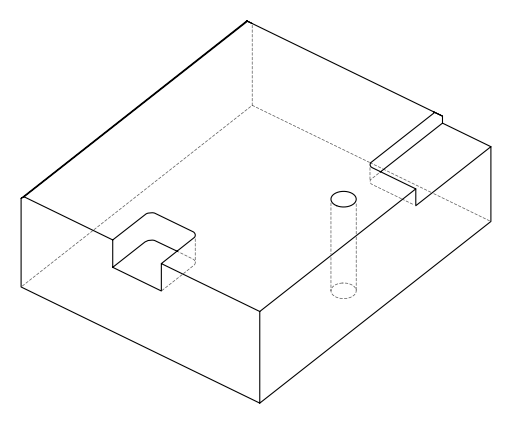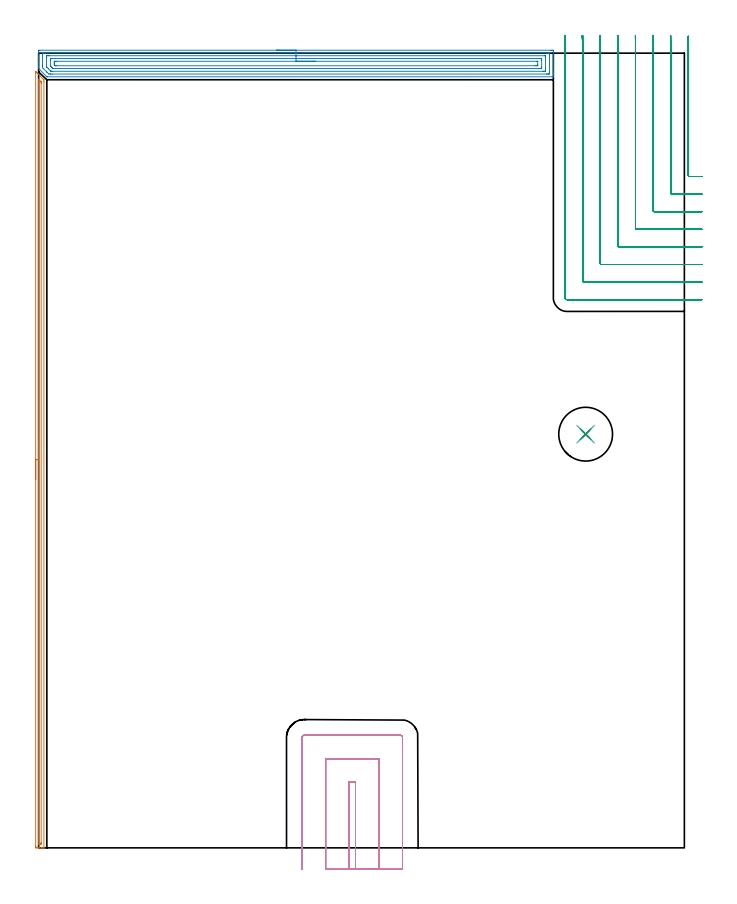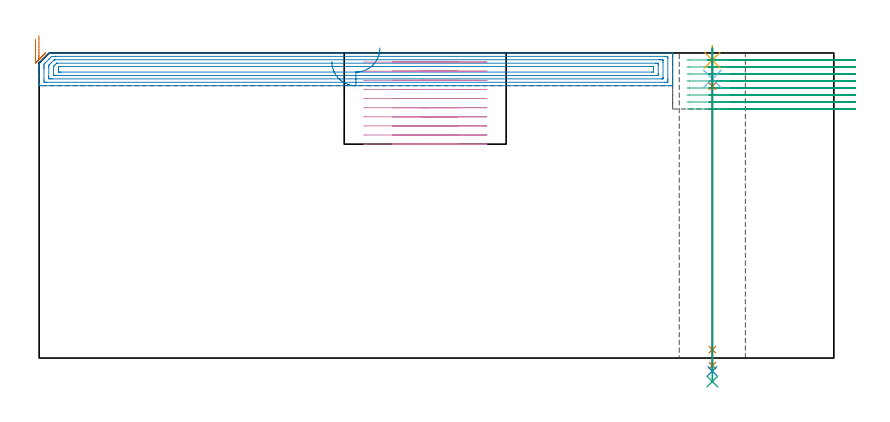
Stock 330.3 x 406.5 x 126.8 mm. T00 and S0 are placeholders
(PLAN: 9 operations, 7 tool changes, 50 min)
(1 AREA_MILL | FG_CHAMFER_SURFACE | UGT0205_001 | 6.49 min | 3531 mm3)
(2 AREA_MILL_1 | FG_CHAMFER_SURFACE_1 | UGT0205_001 | 10.79 min | 24935 mm3)
(3 MILL_CORNER_NOTCH_RECTANGULAR | CORNER_NOTCH_RECTANGULAR | NXT0201_011 | Follow Part, ap 3, ae 75% | 19.91 min | 205353 mm3)
(4 MILL_SLOT | SLOT_PARTIAL_RECTANGULAR | NXT0201_012 | Follow Part, ap 4, ae 75% | 10.99 min | 165999 mm3)
(5 SPOT_DRILL | STEP1HOLE | NXT0321_9005460120000 | 0.05 min | 207 mm3)
(6 DRILL_BLIND_HOLE_INTO_CENTER | STEP1HOLE | UGT0301_192 | 0.05 min | 281 mm3)
(7 GUN_DRILL_THROUGH_HOLE | STEP1HOLE | UGT0307_003 | 0.59 min | 4479 mm3)
(8 SPADE_DRILL_TO_ENLARGE_THROUGH_HOLE | STEP1HOLE | UGT0306_008 | 0.54 min | 25500 mm3)
(9 DRILL_TO_ENLARGE_THROUGH_HOLE | STEP1HOLE | UGT0301_390 | 0.56 min | 44790 mm3)
(TOOL UGT0205_001 | Chamfer Mill 20 x 3 x 45 deg. | D20 FL50 Z2)
(TOOL NXT0201_011 | ENDMILL 12mm [2P460-1200-NA 1630] | D12 FL38 Z6)
(TOOL NXT0201_012 | ENDMILL 16mm [2P460-1600-NA 1630] | D16 FL38 Z6)
(TOOL NXT0321_9005460120000 | NC Spot Drill, 142deg, 12mm, Carbide, Uncoated | D12 PA142 FL30 Z2)
(TOOL UGT0301_192 | Twist Drill 7.2 mm | D7.2 PA118 FL66 Z2)
(TOOL UGT0307_003 | Gun Drill 7 mm | D7 PA130 FL24 Z1)
(TOOL UGT0306_008 | Spade Drill 17.5mm | D17.5 PA132 FL10 Z2)
(TOOL UGT0301_390 | Twist Drill 27.5 mm | D27.5 PA118 FL165 Z2)
(OP 1 AREA_MILL)
G17 G21 G94 G90
T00 M6
G54
G17 G0 G90 X-1.5 Y188.55 S1061 M3
G43 Z136.8 H0
Z132.6
G94 G1 Y188.588 Z131.728 F250.
Y188.702 Z130.864
Y188.891 Z130.012
Y189.153 Z129.18
Y189.487 Z128.374
Y189.89 Z127.6
Y190.358 Z126.864
Y190.89 Z126.172
Y191.479 Z125.529
Y192.122 Z124.94
Y192.814 Z124.409
Y193.55 Z123.94
Y194.324 Z123.537
Y195.13 Z123.203
Y195.962 Z122.941
Y196.813 Z122.752
Y197.678 Z122.638
Y198.55 Z122.6
X-1.499 Y397.074 Z122.599
X-1.494 Y397.083 Z122.603
X-1.478 Y397.074 Z122.62
X-1.331 Y396.932 Z122.768
X-0.878 Y396.479 Z123.22
X-0.711 Y396.314 Z123.383
X-0.552 Y396.153 Z123.545
X-0.431 Y396.032 Z123.667
X-0.274 Y395.877 Z123.821
X-0.124 Y395.726 Z123.973
X0.016 Y395.585 Z124.114
X0.163 Y395.439 Z124.258
X0.303 Y395.298 Z124.401
X0.463 Y395.138 Z124.561
X0.6 Y395.002 Z124.696
X2.696 Y392.904 Z126.796
Y392.898
X2.7 Y392.011 Z126.8
Y0.175
X2.698 Y0.01 Z126.789
X2.565 Y0.003 Z126.658
X2.426 Y0. Z126.525
X2.157 Z126.257
X1.474 Z125.569
X0.259 Z124.355
X-0.274 Z123.82
X-0.882 Z123.213
X-1.149 Y0.002 Z122.947
X-1.368 Y0.006 Z122.728
X-1.492 Y0.01 Z122.604
X-1.496 Y0.266 Z122.602
X-1.499 Y0.621 Z122.601
X-1.5 Y0.98 Z122.6
Y198.55
X-0.086 Z124.014
X-0.085 Y392.711 Z124.015
X-0.084 Y392.904 Z124.016
X-0.081 Y393.113 Z124.019
X-0.079 Y393.202 Z124.021
X-0.032 Y393.171 Z124.068
X0.243 Y392.904 Z124.343
X0.6 Y392.55 Z124.7
X1.139 Y392.011 Z125.239
X1.217 Y391.928 Z125.317
X1.263 Y391.875 Z125.363
X1.279 Y391.853 Z125.379
X1.281 Y391.835 Z125.381
X1.284 Y391.66 Z125.384
X1.286 Y391.31 Z125.386
Y391.117
Y2.601
X1.285 Y2.408 Z125.385
X1.28 Y2.059 Z125.38
X1.279 Y2.019 Z125.379
X1.27 Y2.01 Z125.37
X1.239 Y2.007 Z125.339
X1.133 Y2.002 Z125.233
X0.999 Y2. Z125.099
X0.6 Z124.7
X0.125 Z124.225
X-0.034 Y2.003 Z124.066
X-0.065 Y2.006 Z124.035
X-0.076 Y2.01 Z124.024
X-0.079 Y2.018 Z124.021
X-0.082 Y2.056 Z124.018
X-0.085 Y2.215 Z124.015
X-0.086 Y198.55 Z124.014
Y199.422 Z124.052
Y200.286 Z124.166
Y201.138 Z124.355
Y201.97 Z124.617
Y202.776 Z124.951
Y203.55 Z125.354
Y204.286 Z125.823
Y204.978 Z126.354
Y205.621 Z126.943
Y206.21 Z127.586
Y206.741 Z128.278
Y207.21 Z129.014
Y207.613 Z129.788
Y207.947 Z130.594
Y208.209 Z131.426
Y208.398 Z132.278
Y208.512 Z133.143
Y208.55 Z134.014
G0 Z136.8
M5
M2
(OP 2 AREA_MILL_1)
G17 G21 G94 G90
T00 M6
G54
G17 G0 G90 X121.65 Y408. S1061 M3
G43 Z136.8 H0
Z123.2
G94 G1 X121.688 Z122.328 F250.
X121.802 Z121.464
X121.991 Z120.612
X122.253 Z119.78
X122.587 Z118.974
X122.99 Z118.2
X123.458 Z117.464
X123.99 Z116.772
X124.579 Z116.129
X125.222 Z115.54
X125.914 Z115.008
X126.65 Z114.54
X127.424 Z114.137
X128.23 Z113.803
X129.062 Z113.541
X129.913 Z113.352
X130.778 Z113.238
X131.65 Z113.2
X262.095
X262.668 Y407.998 Z113.202
X263.235 Y407.994 Z113.204
X263.292 Y407.992 Z113.206
X263.296 Y407.43 Z113.768
X263.3 Y406.801 Z114.396
Y397.64 Z123.555
Y396.227 Z124.969
Y395.86 Z125.335
Y395.126 Z126.074
Y394.871 Z126.329
Y394.452 Z126.74
X263.29 Y394.439 Z126.752
X263.24 Y394.404 Z126.79
X263.116 Y394.4 Z126.8
X4.209
X4.201 Y394.401 Z126.798
X4.198 Y394.402 Z126.797
X0.004 Y398.596 Z122.603
X0.003 Y398.6 Z122.599
X0. Y398.629 Z122.569
Y399.1 Z122.1
Y399.576 Z121.624
Y400.31 Z120.886
Y401.567 Z119.63
Y403.298 Z117.898
Y404.498 Z116.698
Y407.168 Z114.029
X0.002 Y407.43 Z113.768
X0.008 Y407.992 Z113.206
X0.065 Y407.994 Z113.204
X0.632 Y408. Z113.2
X131.65
Y406.586 Z114.614
X259.985
X260.836 Y406.583 Z114.617
X260.88 Y406.58 Z114.62
X261.29 Y406.54 Z114.66
X261.297 Y406.124 Z115.076
X261.299 Y405.65 Z115.55
X261.3 Y405.232 Z115.968
X261.299 Y396.75 Z124.45
X261.297 Y396.335 Z124.865
X261.29 Y395.86 Z125.34
X260.921 Y395.82 Z125.38
X260.88 Y395.818 Z125.382
X260.032 Y395.814 Z125.386
X259.985
X6.938
X6.042 Y395.816 Z125.384
X5.998 Y395.817 Z125.383
X5.201 Y395.86 Z125.34
X5.103 Y395.952 Z125.248
X4.3 Y396.75 Z124.45
X4.209 Y396.841 Z124.359
X2.42 Y398.631 Z122.569
X2.034 Y399.028 Z122.172
X2.01 Y399.42 Z121.78
X2.003 Y399.836 Z121.364
X2.001 Y400.31 Z120.89
X2. Y400.728 Z120.472
X2.001 Y405.65 Z115.55
X2.002 Y406.066 Z115.134
X2.01 Y406.54 Z114.66
X2.379 Y406.58 Z114.62
X2.42 Y406.582 Z114.618
X3.268 Y406.586 Z114.614
X3.315
X131.65
Y405.172 Z116.028
X258.678 Y405.171 Z116.029
X259.091 Y405.169 Z116.031
X259.229 Y405.167 Z116.033
X259.275 Y405.165 Z116.035
X259.29 Y405.154 Z116.046
X259.293 Y405.106 Z116.094
X259.297 Y404.968 Z116.232
X259.299 Y404.76 Z116.44
X259.3 Y404.552 Z116.648
Y398.322 Z122.878
X259.298 Y397.64 Z123.56
X259.297 Y397.436 Z123.764
X259.288 Y397.235 Z123.965
X259.091 Y397.233 Z123.967
X258.609 Y397.23 Z123.97
X258.197 Y397.229 Z123.971
X257.716 Y397.228 Z123.972
X6.892 Y397.229 Z123.971
X6.409 Y397.23 Z123.97
X6.309 Y397.233 Z123.967
X6.287 Y397.235 Z123.965
X6.24 Y397.272 Z123.928
X6.142 Y397.363 Z123.837
X5.998 Y397.502 Z123.698
X4.969 Y398.53 Z122.67
X4.209 Y399.294 Z121.906
X4.09 Y399.42 Z121.78
X4.01 Y399.526 Z121.674
X4.004 Y399.624 Z121.576
X4.001 Y400.31 Z120.89
X4. Y400.518 Z120.682
Y404.078 Z117.122
X4.002 Y404.76 Z116.44
X4.003 Y404.964 Z116.236
X4.012 Y405.164 Z116.036
X4.209 Y405.167 Z116.033
X4.691 Y405.17 Z116.03
X5.103 Y405.171 Z116.029
X5.584 Y405.172 Z116.028
X131.65
Y403.757 Z117.443
X256.522
X257.214 Y403.751 Z117.449
X257.29 Y403.749 Z117.451
X257.293 Y403.645 Z117.555
X257.297 Y403.425 Z117.775
X257.3 Y402.982 Z118.218
Y399.423 Z121.777
X257.297 Y398.976 Z122.224
X257.293 Y398.755 Z122.445
X257.29 Y398.651 Z122.549
X257.184 Y398.648 Z122.552
X256.408 Y398.643 Z122.557
X256.295
X7.478
X7.38 Y398.645 Z122.555
X7.332 Y398.647 Z122.553
X7.313 Y398.649 Z122.551
X7.266 Y398.693 Z122.507
X6.892 Y399.058 Z122.142
X6.529 Y399.42 Z121.78
X6.171 Y399.781 Z121.419
X6.071 Y399.885 Z121.315
X6.013 Y399.947 Z121.253
X6.01 Y399.976 Z121.224
X6.005 Y400.086 Z121.114
X6. Y400.308 Z120.892
Y402.977 Z118.223
X6.003 Y403.424 Z117.776
X6.007 Y403.645 Z117.555
X6.01 Y403.75 Z117.45
X6.116 Y403.752 Z117.448
X6.892 Y403.757 Z117.443
X7.005
X131.65
Y402.343 Z118.857
X254.619
X255.262 Y402.341 Z118.859
X255.284 Y402.338 Z118.862
X255.29 Y402.337 Z118.863
X255.297 Y402.306 Z118.894
X255.299 Y402.09 Z119.11
Y400.523 Z120.677
X255.297 Y400.31 Z120.89
X255.292 Y400.141 Z121.059
X255.288 Y400.064 Z121.136
X255.128 Y400.061 Z121.139
X254.873 Y400.058 Z121.142
X254.619 Y400.057 Z121.143
X253.98
X8.935
X8.681 Y400.059 Z121.141
X8.426 Y400.062 Z121.138
X8.358 Y400.064 Z121.136
X8.317 Y400.093 Z121.107
X8.241 Y400.165 Z121.035
X8.095 Y400.31 Z120.89
X8.014 Y400.397 Z120.803
X8.009 Y400.48 Z120.72
X8.004 Y400.649 Z120.551
X8. Y400.987 Z120.213
Y401.2 Z120.
Y401.877 Z119.323
X8.003 Y402.09 Z119.11
X8.008 Y402.259 Z118.941
X8.012 Y402.336 Z118.864
X8.172 Y402.339 Z118.861
X8.427 Y402.342 Z118.858
X8.681 Y402.343 Z118.857
X9.32
X131.65
X132.522 Z118.895
X133.386 Z119.009
X134.238 Z119.198
X135.07 Z119.46
X135.876 Z119.794
X136.65 Z120.197
X137.386 Z120.665
X138.078 Z121.196
X138.721 Z121.786
X139.31 Z122.429
X139.841 Z123.121
X140.31 Z123.857
X140.713 Z124.631
X141.047 Z125.437
X141.309 Z126.269
X141.498 Z127.12
X141.612 Z127.985
X141.65 Z128.857
G0 Z136.8
M5
M2
(OP 3 MILL_CORNER_NOTCH_RECTANGULAR)
G17 G21 G94 G90
T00 M6
G54
G17 G0 G90 X332.232 Y415.16 S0 M3
G43 Z136.8 H1
Z123.887
G94 G1 X332.289 Y412.161 F250.
G2 X332.3 Y410.972 R63. F500.
G1 Y343.995
G3 X332.895 Y343.4 R0.6
G1 X336.3
X339.3 F250.
G0 Z136.8
X323.194 Y415.499
Z123.887
G1 X323.278 Y412.5
G2 X323.3 Y410.972 R54. F500.
G1 Y334.995
G3 X323.895 Y334.4 R0.6
G1 X336.3
X339.3 F250.
G0 Z136.8
X314.172 Y415.498
Z123.887
G1 X314.274 Y412.5
G2 X314.3 Y410.972 R45. F500.
G1 Y325.995
G3 X314.895 Y325.4 R0.6
G1 X336.3
X339.3 F250.
G0 Z136.8
X305.14 Y415.497
Z123.887
G1 X305.268 Y412.5
G2 X305.3 Y410.972 R36. F500.
G1 Y316.995
G3 X305.895 Y316.4 R0.6
G1 X336.3
X339.3 F250.
G0 Z136.8
X296.087 Y415.495
Z123.887
G1 X296.257 Y412.5
G2 X296.3 Y410.972 R27. F500.
G1 Y307.996
G3 X296.896 Y307.4 R0.6
G1 X336.3
X339.3 F250.
G0 Z136.8
X286.98 Y415.489
Z123.887
G1 X287.235 Y412.5
G2 X287.3 Y410.972 R18. F500.
G1 Y298.996
G3 X287.896 Y298.4 R0.6
G1 X336.3
X339.3 F250.
G0 Z136.8
X277.66 Y415.456
Z123.887
G1 X278.169 Y412.5
G2 X278.3 Y410.972 R9. F500.
G1 Y289.996
G3 X278.896 Y289.4 R0.6
G1 X336.3
X339.3 F250.
G0 Z136.8
X269.3 Y413.972
Z123.887
G1 Y410.972
Y281.4 F500.
G3 X270.3 Y280.4 R1.
G1 X336.3
X339.3 F250.
G0 Z136.8
X332.271 Y415.158
Z120.975
G1 X332.298 Y412.158
G2 X332.3 Y411.608 R63. F500.
G1 Y343.995
G3 X332.895 Y343.4 R0.6
G1 X336.3
X339.3 F250.
G0 Z136.8
X323.243 Y415.5
Z120.975
G1 X323.293 Y412.5
G2 X323.3 Y411.608 R54. F500.
G1 Y334.995
G3 X323.895 Y334.4 R0.6
G1 X336.3
X339.3 F250.
G0 Z136.8
X314.232 Y415.499
Z120.975
G1 X314.291 Y412.5
G2 X314.3 Y411.608 R45. F500.
G1 Y325.995
G3 X314.895 Y325.4 R0.6
G1 X336.3
X339.3 F250.
G0 Z136.8
X305.215 Y415.499
Z120.975
G1 X305.289 Y412.5
G2 X305.3 Y411.608 R36. F500.
G1 Y316.996
G3 X305.896 Y316.4 R0.6
G1 X336.3
X339.3 F250.
G0 Z136.8
X296.186 Y415.498
Z120.975
G1 X296.285 Y412.5
G2 X296.3 Y411.608 R27. F500.
G1 Y307.996
G3 X296.896 Y307.4 R0.6
G1 X336.3
X339.3 F250.
G0 Z136.8
X287.129 Y415.496
Z120.975
G1 X287.278 Y412.5
G2 X287.3 Y411.608 R18. F500.
G1 Y298.996
G3 X287.896 Y298.4 R0.6
G1 X336.3
X339.3 F250.
G0 Z136.8
X277.958 Y415.485
Z120.975
G1 X278.256 Y412.5
G2 X278.3 Y411.608 R9. F500.
G1 Y289.996
G3 X278.896 Y289.4 R0.6
G1 X336.3
X339.3 F250.
G0 Z136.8
X269.3 Y414.608
Z120.975
G1 Y411.608
Y281.4 F500.
G3 X270.3 Y280.4 R1.
G1 X336.3
X339.3 F250.
G0 Z136.8
X332.3 Y415.157
Z118.062
G1 Y412.157
Y343.995 F500.
G3 X332.895 Y343.4 R0.6
G1 X336.3
X339.3 F250.
G0 Z136.8
X323.3 Y415.5
Z118.062
G1 Y412.5
Y334.995 F500.
G3 X323.895 Y334.4 R0.6
G1 X336.3
X339.3 F250.
G0 Z136.8
X314.3 Y415.5
Z118.062
G1 Y412.5
Y325.995 F500.
G3 X314.895 Y325.4 R0.6
G1 X336.3
X339.3 F250.
G0 Z136.8
X305.3 Y415.5
Z118.062
G1 Y412.5
Y316.995 F500.
G3 X305.895 Y316.4 R0.6
G1 X336.3
X339.3 F250.
G0 Z136.8
X296.3 Y415.5
Z118.062
G1 Y412.5
Y307.996 F500.
G3 X296.896 Y307.4 R0.6
G1 X336.3
X339.3 F250.
G0 Z136.8
X287.3 Y415.5
Z118.062
G1 Y412.5
Y307.996 F500.
Y298.996
G3 X287.896 Y298.4 R0.6
G1 X336.3
X339.3 F250.
G0 Z136.8
X278.299 Y415.5
Z118.062
G1 X278.3 Y412.5
Y298.996 F500.
Y289.996
G3 X278.896 Y289.4 R0.6
G1 X336.3
X339.3 F250.
G0 Z136.8
X269.3 Y415.498
Z118.062
G1 Y412.498
Y281.4 F500.
G3 X270.3 Y280.4 R1.
G1 X336.3
X339.3 F250.
G0 Z136.8
X332.3 Y415.157
Z115.15
G1 Y412.157
Y343.995 F500.
G3 X332.895 Y343.4 R0.6
G1 X336.3
X339.3 F250.
G0 Z136.8
X323.3 Y415.5
Z115.15
G1 Y412.5
Y334.995 F500.
G3 X323.895 Y334.4 R0.6
G1 X336.3
X339.3 F250.
G0 Z136.8
X314.3 Y415.5
Z115.15
G1 Y412.5
Y325.995 F500.
G3 X314.895 Y325.4 R0.6
G1 X336.3
X339.3 F250.
G0 Z136.8
X305.3 Y415.5
Z115.15
G1 Y412.5
Y316.995 F500.
G3 X305.895 Y316.4 R0.6
G1 X336.3
X339.3 F250.
G0 Z136.8
X296.3 Y415.5
Z115.15
G1 Y412.5
Y307.996 F500.
G3 X296.896 Y307.4 R0.6
G1 X336.3
X339.3 F250.
G0 Z136.8
X287.3 Y415.5
Z115.15
G1 Y412.5
Y298.996 F500.
G3 X287.896 Y298.4 R0.6
G1 X336.3
X339.3 F250.
G0 Z136.8
X278.3 Y415.5
Z115.15
G1 Y412.5
Y289.996 F500.
G3 X278.896 Y289.4 R0.6
G1 X336.3
X339.3 F250.
G0 Z136.8
X269.3 Y415.5
Z115.15
G1 Y412.5
Y281.4 F500.
G3 X270.3 Y280.4 R1.
G1 X336.3
X339.3 F250.
G0 Z136.8
X332.3 Y415.157
Z112.237
G1 Y412.157
Y343.995 F500.
G3 X332.895 Y343.4 R0.6
G1 X336.3
X339.3 F250.
G0 Z136.8
X323.3 Y415.5
Z112.237
G1 Y412.5
Y334.995 F500.
G3 X323.895 Y334.4 R0.6
G1 X336.3
X339.3 F250.
G0 Z136.8
X314.3 Y415.5
Z112.237
G1 Y412.5
Y325.995 F500.
G3 X314.895 Y325.4 R0.6
G1 X336.3
X339.3 F250.
G0 Z136.8
X305.3 Y415.5
Z112.237
G1 Y412.5
Y316.996 F500.
G3 X305.896 Y316.4 R0.6
G1 X336.3
X339.3 F250.
G0 Z136.8
X296.3 Y415.5
Z112.237
G1 Y412.5
Y307.996 F500.
G3 X296.896 Y307.4 R0.6
G1 X336.3
X339.3 F250.
G0 Z136.8
X287.3 Y415.5
Z112.237
G1 Y412.5
Y298.996 F500.
G3 X287.896 Y298.4 R0.6
G1 X336.3
X339.3 F250.
G0 Z136.8
X278.3 Y415.5
Z112.237
G1 Y412.5
Y289.996 F500.
G3 X278.896 Y289.4 R0.6
G1 X336.3
X339.3 F250.
G0 Z136.8
X269.3 Y415.5
Z112.237
G1 Y412.5
Y281.4 F500.
G3 X270.3 Y280.4 R1.
G1 X336.3
X339.3 F250.
G0 Z136.8
X332.3 Y415.157
Z109.325
G1 Y412.157
Y343.995 F500.
G3 X332.895 Y343.4 R0.6
G1 X336.3
X339.3 F250.
G0 Z136.8
X323.3 Y415.5
Z109.325
G1 Y412.5
Y334.995 F500.
G3 X323.895 Y334.4 R0.6
G1 X336.3
X339.3 F250.
G0 Z136.8
X314.3 Y415.5
Z109.325
G1 Y412.5
Y325.995 F500.
G3 X314.895 Y325.4 R0.6
G1 X336.3
X339.3 F250.
G0 Z136.8
X305.3 Y415.5
Z109.325
G1 Y412.5
Y316.996 F500.
G3 X305.896 Y316.4 R0.6
G1 X336.3
X339.3 F250.
G0 Z136.8
X296.3 Y415.5
Z109.325
G1 Y412.5
Y307.996 F500.
G3 X296.896 Y307.4 R0.6
G1 X336.3
X339.3 F250.
G0 Z136.8
X287.3 Y415.5
Z109.325
G1 Y412.5
Y298.996 F500.
G3 X287.896 Y298.4 R0.6
G1 X336.3
X339.3 F250.
G0 Z136.8
X278.3 Y415.5
Z109.325
G1 Y412.5
Y289.996 F500.
G3 X278.896 Y289.4 R0.6
G1 X336.3
X339.3 F250.
G0 Z136.8
X269.3 Y415.5
Z109.325
G1 Y412.5
Y281.4 F500.
G3 X270.3 Y280.4 R1.
G1 X336.3
X339.3 F250.
G0 Z136.8
X332.3 Y415.157
Z106.412
G1 Y412.157
Y343.995 F500.
G3 X332.895 Y343.4 R0.6
G1 X336.3
X339.3 F250.
G0 Z136.8
X323.3 Y415.5
Z106.412
G1 Y412.5
Y334.995 F500.
G3 X323.895 Y334.4 R0.6
G1 X336.3
X339.3 F250.
G0 Z136.8
X314.3 Y415.5
Z106.412
G1 Y412.5
Y325.995 F500.
G3 X314.895 Y325.4 R0.6
G1 X336.3
X339.3 F250.
G0 Z136.8
X305.3 Y415.5
Z106.412
G1 Y412.5
Y316.996 F500.
G3 X305.896 Y316.4 R0.6
G1 X336.3
X339.3 F250.
G0 Z136.8
X296.3 Y415.5
Z106.412
G1 Y412.5
Y307.996 F500.
G3 X296.896 Y307.4 R0.6
G1 X336.3
X339.3 F250.
G0 Z136.8
X287.3 Y415.5
Z106.412
G1 Y412.5
Y298.996 F500.
G3 X287.896 Y298.4 R0.6
G1 X336.3
X339.3 F250.
G0 Z136.8
X278.3 Y415.5
Z106.412
G1 Y412.5
Y289.996 F500.
G3 X278.896 Y289.4 R0.6
G1 X336.3
X339.3 F250.
G0 Z136.8
X269.3 Y415.5
Z106.412
G1 Y412.5
Y281.4 F500.
G3 X270.3 Y280.4 R1.
G1 X336.3
X339.3 F250.
G0 Z136.8
X332.3 Y415.157
Z103.5
G1 Y412.157
Y343.995 F500.
G3 X332.895 Y343.4 R0.6
G1 X336.3
X339.3 F250.
G0 Z136.8
X323.3 Y415.5
Z103.5
G1 Y412.5
Y334.995 F500.
G3 X323.895 Y334.4 R0.6
G1 X336.3
X339.3 F250.
G0 Z136.8
X314.3 Y415.5
Z103.5
G1 Y412.5
Y325.995 F500.
G3 X314.895 Y325.4 R0.6
G1 X336.3
X339.3 F250.
G0 Z136.8
X305.3 Y415.5
Z103.5
G1 Y412.5
Y316.996 F500.
G3 X305.896 Y316.4 R0.6
G1 X336.3
X339.3 F250.
G0 Z136.8
X296.3 Y415.5
Z103.5
G1 Y412.5
Y307.996 F500.
G3 X296.896 Y307.4 R0.6
G1 X336.3
X339.3 F250.
G0 Z136.8
X287.3 Y415.5
Z103.5
G1 Y412.5
Y298.996 F500.
G3 X287.896 Y298.4 R0.6
G1 X336.3
X339.3 F250.
G0 Z136.8
X278.3 Y415.5
Z103.5
G1 Y412.5
Y289.996 F500.
G3 X278.896 Y289.4 R0.6
G1 X336.3
X339.3 F250.
G0 Z136.8
X269.3 Y415.5
Z103.5
G1 Y412.5
Y281.4 F500.
G3 X270.3 Y280.4 R1.
G1 X336.3
X339.3 F250.
G0 Z136.8
M5
M2
(OP 4 MILL_SLOT)
G17 G21 G94 G90
T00 M6
G54
G17 G0 G90 X162.1 Y-11. S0 M3
G43 Z136.8 H1
Z123.01
G94 G1 Y-8. F250.
Y33.6 F500.
X158.8
Y-8.
Y-11. F250.
X174.1
Y-8.
Y45.6 F500.
X146.8
Y-8.
Y-11. F250.
X186.1
Y-8.
Y56.5 F500.
G3 X185. Y57.6 R1.1
G1 X135.9
G3 X134.8 Y56.5 R1.1
G1 Y-8.
Y-11. F250.
G0 X162.1 Z119.22
G1 Y-8.
Y33.6 F500.
X158.8
Y-8.
Y-11. F250.
X174.1
Y-8.
Y45.6 F500.
X146.8
Y-8.
Y-11. F250.
X186.1
Y-8.
Y56.5 F500.
G3 X185. Y57.6 R1.1
G1 X135.9
G3 X134.8 Y56.5 R1.1
G1 Y-8.
Y-11. F250.
G0 X162.1 Z115.43
G1 Y-8.
Y33.6 F500.
X158.8
Y-8.
Y-11. F250.
X174.1
Y-8.
Y45.6 F500.
X146.8
Y-8.
Y-11. F250.
X186.1
Y-8.
Y56.5 F500.
G3 X185. Y57.6 R1.1
G1 X135.9
G3 X134.8 Y56.5 R1.1
G1 Y-8.
Y-11. F250.
G0 X162.1 Z111.64
G1 Y-8.
Y33.6 F500.
X158.8
Y-8.
Y-11. F250.
X174.1
Y-8.
Y45.6 F500.
X146.8
Y-8.
Y-11. F250.
X186.1
Y-8.
Y56.5 F500.
G3 X185. Y57.6 R1.1
G1 X135.9
G3 X134.8 Y56.5 R1.1
G1 Y-8.
Y-11. F250.
G0 X162.1 Z107.85
G1 Y-8.
Y33.6 F500.
X158.8
Y-8.
Y-11. F250.
X174.1
Y-8.
Y45.6 F500.
X146.8
Y-8.
Y-11. F250.
X186.1
Y-8.
Y56.5 F500.
G3 X185. Y57.6 R1.1
G1 X135.9
G3 X134.8 Y56.5 R1.1
G1 Y-8.
Y-11. F250.
G0 X162.1 Z104.06
G1 Y-8.
Y33.6 F500.
X158.8
Y-8.
Y-11. F250.
X174.1
Y-8.
Y45.6 F500.
X146.8
Y-8.
Y-11. F250.
X186.1
Y-8.
Y56.5 F500.
G3 X185. Y57.6 R1.1
G1 X135.9
G3 X134.8 Y56.5 R1.1
G1 Y-8.
Y-11. F250.
G0 X162.1 Z100.27
G1 Y-8.
Y33.6 F500.
X158.8
Y-8.
Y-11. F250.
X174.1
Y-8.
Y45.6 F500.
X146.8
Y-8.
Y-11. F250.
X186.1
Y-8.
Y56.5 F500.
G3 X185. Y57.6 R1.1
G1 X135.9
G3 X134.8 Y56.5 R1.1
G1 Y-8.
Y-11. F250.
G0 X162.1 Z96.48
G1 Y-8.
Y33.6 F500.
X158.8
Y-8.
Y-11. F250.
X174.1
Y-8.
Y45.6 F500.
X146.8
Y-8.
Y-11. F250.
X186.1
Y-8.
Y56.5 F500.
G3 X185. Y57.6 R1.1
G1 X135.9
G3 X134.8 Y56.5 R1.1
G1 Y-8.
Y-11. F250.
G0 X162.1 Z92.69
G1 Y-8.
Y33.6 F500.
X158.8
Y-8.
Y-11. F250.
X174.1
Y-8.
Y45.6 F500.
X146.8
Y-8.
Y-11. F250.
X186.1
Y-8.
Y56.5 F500.
G3 X185. Y57.6 R1.1
G1 X135.9
G3 X134.8 Y56.5 R1.1
G1 Y-8.
Y-11. F250.
G0 X162.1 Z88.9
G1 Y-8.
Y33.6 F500.
X158.8
Y-8.
Y-11. F250.
X174.1
Y-8.
Y45.6 F500.
X146.8
Y-8.
Y-11. F250.
X186.1
Y-8.
Y56.5 F500.
G3 X185. Y57.6 R1.1
G1 X135.9
G3 X134.8 Y56.5 R1.1
G1 Y-8.
Y-11. F250.
G0 Z136.8
M5
M2
(OP 5 SPOT_DRILL)
G17 G21 G94 G90
T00 M6
G54
G17 G0 G90 X279.8 Y211.6 S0 M3
G43 Z136.8 H0
G94 G81 G98 Z123.8 F250. R129.8
G80
M5
M2
(OP 6 DRILL_BLIND_HOLE_INTO_CENTER)
G17 G21 G94 G90
T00 M6
G54
G17 G0 G90 X279.8 Y211.6 S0 M3
G43 Z136.8 H0
G94 G81 G98 Z116. F250. R128.8
G80
M5
M2
(OP 7 GUN_DRILL_THROUGH_HOLE)
G17 G21 G94 G90
T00 M6
G54
G17 G0 G90 X279.8 Y211.6 M8
G43 Z136.8 H0
Z124.703
S716 M3
G94 G1 Z112.971 F125. M26
G4 X.084
Z3.5 F250.
G4 X.084
Z-3.132 F125.
G4 X.084
M5
M9
G0 Z124.703
Z136.8
M2
(OP 8 SPADE_DRILL_TO_ENLARGE_THROUGH_HOLE)
G17 G21 G94 G90
T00 M6
G54
G17 G0 G90 X279.8 Y211.6 S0 M3
G43 Z136.8 H0
G94 G73 G98 Z-5.396 F250. Q16.524 R128.8
G80
M5
M2
(OP 9 DRILL_TO_ENLARGE_THROUGH_HOLE)
G17 G21 G94 G90
T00 M6
G54
G17 G0 G90 X279.8 Y211.6 S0 M3
G43 Z136.8 H0
G94 G73 G98 Z-9.762 F250. Q27.312 R128.8
G80
M5
M2
